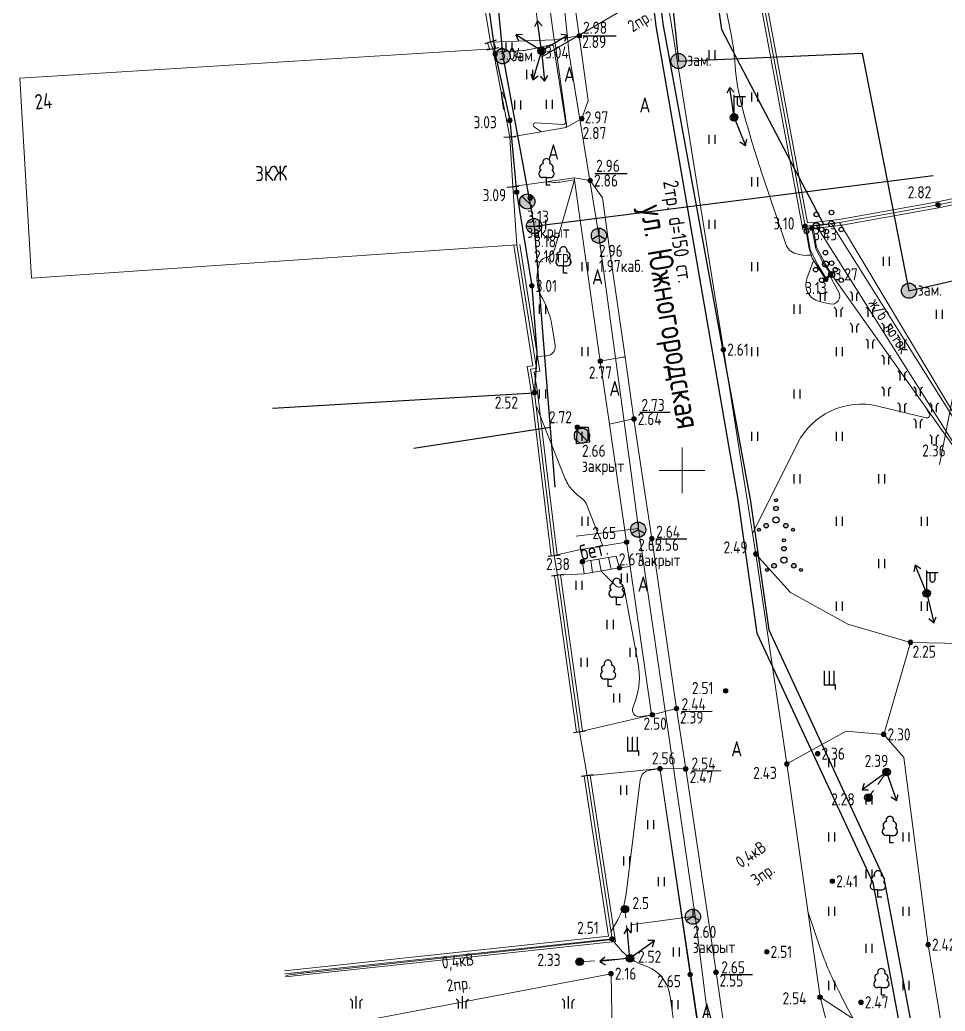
# Model space of a CAD drawing. Header units: metres. Extents: x 24337 to 25822, y 26642 to 34102.
# Drawn here: x 25606.3 to 25667.4, y 32964.3 to 33029.7 of the extents above; entities that cross this region are included whole.
import ezdxf

# ---------------------------------------------------------------- set-up
doc = ezdxf.new("R2010")
doc.units = ezdxf.units.M
for name, pattern in [('g5_01_5x1_5', [3, 1.5, -1.5]), ('g5_02x1', [3, 2, -1]), ('g5_366', [1.7, 0.2, -1.5])]:
    doc.linetypes.add(name, pattern=pattern)
for name, color, linetype in [('02_Сетка', 7, 'Continuous'), ('03_Здания и строения', 7, 'Continuous'), ('06_Инженерно-технические сооружения', 7, 'Continuous'), ('07_Объекты электропередачи', 7, 'Continuous'), ('10_Границы покрытий и угодий', 7, 'Continuous'), ('13_Растительность', 7, 'Continuous'), ('14_Ограждения', 7, 'Continuous'), ('17_Топонимика', 7, 'Continuous'), ('19_Горизонтали', 7, 'Continuous'), ('30_Канализация', 7, 'Continuous'), ('30_Ливневка', 7, 'Continuous'), ('31_Водопровод', 7, 'Continuous'), ('33_Газопровод', 7, 'Continuous'), ('35_Телефон', 7, 'Continuous'), ('37_Кабель низкого напряжения', 7, 'Continuous'), ('44_Крышки колодцев', 7, 'Continuous'), ('45_Номера колодцев', 7, 'Continuous'), ('61_Отметки высоты поверхности', 7, 'Continuous')]:
    doc.layers.add(name, color=color, linetype=linetype)
doc.styles.add('LIKE11', font='bm431.shx')
doc.styles.add('Line_GUGK', font='', dxfattribs={"height": 1})
doc.styles.get("Standard").update_dxf_attribs({"font": 'GOST_0.TTF', "height": 2})
doc.styles.get('Line_GUGK').set_extended_font_data('Bm431', italic=True)
doc.linetypes.add('g5_119_3', pattern='A,8,-2,[31,GUGK_2005.shx,S=0.2,R=0,X=0,Y=0],8,[31,GUGK_2005.shx,S=0.2,R=180.000005,X=0,Y=0],-2', length=20)
doc.linetypes.add('g5_121_g', pattern='A,8,-0.6,["Г",Line_GUGK,S=2,R=0,X=0,Y=-1],-2.3,24', length=34.9)
doc.linetypes.add('g5_121_kl', pattern='A,8,-0.6,["Кл",Line_GUGK,S=2,R=0,X=0,Y=-1],-4.4,24', length=37)
doc.linetypes.add('g5_122_k', pattern='A,2,-2,3,-0.6,["К",Line_GUGK,S=2,R=0,X=0,Y=-1],-3,3,-2,8,-2,8,-2,6', length=41.6)
doc.linetypes.add('g5_122_kn', pattern='A,2,-2,3,-0.6,["Кн",Line_GUGK,S=2,R=0,X=0,Y=-1],-5,3,-2,8,-2,8,-2,6', length=43.6)
doc.linetypes.add('g5_122_v', pattern='A,2,-2,3,-0.6,["В",Line_GUGK,S=2,R=0,X=0,Y=-1],-2.8,3,-2,8,-2,8,-2,6', length=41.4)
doc.linetypes.add('g5_133_t', pattern='A,4,[27,GUGK_2005.shx,S=0.8,R=0,X=0,Y=0],4,-2', length=10)
doc.linetypes.add('g5_472', pattern='A,0,-8,[25,GUGK_2005.shx,S=0.8,R=0,X=0,Y=-0.4],0', length=8)

# ---------------------------------------------------------------- blocks, each defined once
blk = doc.blocks.new('g5_401')
at = {"color": 0, "flags": 128}
for points in [[(-0.4, 0), (-0.4, 1.2)], [(0.4, 0), (0.4, 1.2)]]:
    blk.add_lwpolyline(points, dxfattribs=at)
blk = doc.blocks.new('g5_404')
at = {"color": 0, "lineweight": 30, "flags": 128}
blk.add_lwpolyline([(0, 0), (0, 1.6)], dxfattribs=at)
for points in [[(-0.5, 0), (-0.5, 0.8, 0.318313), (-0.8, 1.2, 0.61176)], [(0.5, 0), (0.5, 0.8, -0.318313), (0.8, 1.2, -0.61176)]]:
    blk.add_lwpolyline(points, format="xyb", dxfattribs=at)
blk = doc.blocks.new('g5_330')
at = {"linetype": 'ByBlock'}
blk.add_hatch(color=0, dxfattribs=at).paths.add_polyline_path([(-0.3, 0, 1), (0.3, 0, 1)])
at = {"color": 0, "linetype": 'ByBlock', "lineweight": -2}
blk.add_circle((0, 0), 0.3, dxfattribs=at)
at = {"color": 0, "linetype": 'ByBlock', "lineweight": 15, "flags": 12}
for tag, p in [('number', (-7.62, -0.8)), ('z', (0.5, -0.8))]:
    blk.add_attdef(tag, p, '', height=1.6, dxfattribs=at)
blk = doc.blocks.new('g5_388_1')
at = {"color": 0, "flags": 128}
blk.add_lwpolyline([(0, 0.99), (0.51, 0.99, 0.798042), (0.73, 1.95, 0.636328), (0.46, 2.81, 0.533064), (0, 3.5, 0.533064), (-0.46, 2.81, 0.636328), (-0.73, 1.95, 0.798042), (-0.51, 0.99)], format="xyb", dxfattribs=at)
for points in [[(0, 0.99), (-0.51, 0.99)], [(0.5, 0), (0, 0), (0, 0.99)]]:
    blk.add_lwpolyline(points, dxfattribs=at)
at = {"style": 'LIKE11', "flags": 8}
for tag, p in [('Описание', (-14.19, 0.84)), ('Метрические данные', (1.49, 0.46))]:
    blk.add_attdef(tag, p, '', height=2, dxfattribs=at)
blk = doc.blocks.new('g5_475_5')
at = {"color": 0, "flags": 128}
blk.add_lwpolyline([(0, -0.8), (0, 0.8)], dxfattribs=at)
blk = doc.blocks.new('g5_395_2')
h = blk.add_hatch(color=0)
h.paths.add_polyline_path([(-1.6, -0.75, 1), (-1, -0.75, 1)])
h.paths.add_polyline_path([(-2.05, -1.3, 1), (-2.45, -1.3, 1)])
h.paths.add_polyline_path([(1.6, -0.75, 1), (1, -0.75, 1)])
h.paths.add_polyline_path([(2.05, -1.3, 1), (2.45, -1.3, 1)])
h.paths.add_polyline_path([(0.3, 1.5, 1), (-0.3, 1.5, 1)])
h.paths.add_polyline_path([(0.2, 2.6, 1), (-0.2, 2.6, 1)])
at = {"color": 0}
for centre, radius in [((0, 2.6), 0.2), ((0, 1.5), 0.3), ((0, 0), 0.4), ((-2.25, -1.3), 0.2), ((-1.3, -0.75), 0.3), ((1.3, -0.75), 0.3), ((2.25, -1.3), 0.2)]:
    blk.add_circle(centre, radius, dxfattribs=at)
blk = doc.blocks.new('g5_367_1')
at = {"color": 0, "flags": 128}
for points in [[(0, 0.99), (-0.51, 0.99)], [(0, 0.99), (0.51, 0.99)], [(0, 0), (0, 0.99)], [(0.5, 0), (0, 0)]]:
    blk.add_lwpolyline(points, dxfattribs=at)
at = {"color": 0}
for centre, start, end in [((-0.39, 2.32), 97.9407, 227.8197), ((0, 3), 90, 202.242), ((0, 3), 337.758, 90), ((0.39, 2.32), 312.1804, 82.0594), ((-0.51, 1.49), 115.6346, 270), ((0.51, 1.49), 270, 64.3654)]:
    blk.add_arc(centre, 0.5, start, end, dxfattribs=at)
at = {"style": 'LIKE11', "flags": 8}
for tag, p in [('Описание', (-14.23, 1.01)), ('Метрические данные', (1.4, 0.6))]:
    blk.add_attdef(tag, p, '', height=2, dxfattribs=at)
blk = doc.blocks.new('g5_329_6')
at = {"color": 0, "linetype": 'ByBlock', "lineweight": 15}
blk.add_line((0, 0), (1, 0), dxfattribs=at)
blk = doc.blocks.new('g5_403')
at = {"color": 0, "lineweight": 30, "flags": 128}
for points in [[(-0.3, 0), (-0.3, 0.8, 0.318313), (-0.6, 1.2, 0.61176)], [(0.3, 0), (0.3, 0.8, -0.318313), (0.6, 1.2, -0.61176)]]:
    blk.add_lwpolyline(points, format="xyb", dxfattribs=at)
blk = doc.blocks.new('g5_394')
at = {"color": 0}
for centre, radius in [((0, 1.5), 0.3), ((0, 0), 0.4), ((-1.3, -0.75), 0.3), ((1.3, -0.75), 0.3)]:
    blk.add_circle(centre, radius, dxfattribs=at)
blk = doc.blocks.new('g5_115_1')
at = {"color": 0, "flags": 128}
for points in [[(0, 0), (4, 0)], [(3.29, -0.5), (4, 0), (3.29, 0.5)]]:
    blk.add_lwpolyline(points, dxfattribs=at)
blk = doc.blocks.new('g5_106_1a')
h = blk.add_hatch(color=255)
edge = h.paths.add_edge_path()
edge.add_arc((0, 0), 0.425, 0, 360)
at = {"color": 0}
blk.add_circle((0, 0), 0.5, dxfattribs=at)
at = {"style": 'LIKE11', "flags": 8}
for tag, p in [('Отметка', (1, 0)), ('Высота опоры', (-7.75, -2.8))]:
    blk.add_attdef(tag, p, '', height=1.6, dxfattribs=at)
blk = doc.blocks.new('g5_110_1c')
h = blk.add_hatch(color=255)
edge = h.paths.add_edge_path()
edge.add_arc((0, 0), 0.425, 0, 360)
edge = h.paths.add_edge_path(flags=16)
edge.add_arc((0, 0), 0.195, 0, 360)
h = blk.add_hatch(color=0)
edge = h.paths.add_edge_path()
edge.add_arc((0, 0), 0.12, 0, 360)
at = {"color": 0}
for p, q in [((0, 0.5), (0, 3)), ((0, 2.75), (1.5, 2.75))]:
    blk.add_line(p, q, dxfattribs=at)
at = {"color": 0, "flags": 128}
blk.add_lwpolyline([(0.4, 2.75), (0.4, 1.86, 1.040016), (1.1, 1.86), (1.1, 2.75)], format="xyb", dxfattribs=at)
at = {"color": 0}
for radius in [0.5, 0.12]:
    blk.add_circle((0, 0), radius, dxfattribs=at)
blk = doc.blocks.new('g5_117sv')
h = blk.add_hatch(color=255)
h.paths.add_polyline_path([(-0.08, 0.92, 0.390634), (-0.93, 0, 0.11106), (-0.84, -0.4), (-0.08, 0.04)])
h.paths.add_polyline_path([(0.07, 0.04), (0.84, -0.4, 0.11106), (0.92, 0, 0.390634), (0.07, 0.92)])
h.paths.add_polyline_path([(-0.76, -0.53, 0.524447), (0.76, -0.53), (0, -0.09)])
at = {"color": 0, "flags": 128}
for points in [[(0, 1), (0, 0)], [(0, 0), (-0.87, -0.5)], [(0.87, -0.5), (0, 0)]]:
    blk.add_lwpolyline(points, dxfattribs=at)
at = {"color": 0}
blk.add_circle((0, 0), 1, dxfattribs=at)
at = {"style": 'LIKE11', "flags": 8}
for tag, p in [('Номер', (0, 1.7)), ('Отметка кольца люка', (0, -2.8)), ('Отметка земли (возле него)', (0, -4.8)), ('Верх прокладки', (0, -6.8)), ('Низ прокладки', (0, -8.8))]:
    blk.add_attdef(tag, p, '', height=1.6, dxfattribs=at)
blk = doc.blocks.new('g5_117v')
h = blk.add_hatch(color=255)
h.paths.add_polyline_path([(-0.92, 0.07), (0.92, 0.07, 0.921954)])
h.paths.add_polyline_path([(0.92, -0.07), (-0.92, -0.07, 0.921954)])
at = {"color": 0}
blk.add_line((-1, 0), (1, 0), dxfattribs=at)
blk.add_circle((0, 0), 1, dxfattribs=at)
at = {"style": 'LIKE11', "flags": 8}
blk.add_attdef('Номер', (0, 1.7), '', height=1.6, dxfattribs=at)
at = {"layer": '45_Номера колодцев', "style": 'LIKE11', "flags": 8}
for tag, p in [('Отметка кольца люка', (0, -2.8)), ('Отметка земли (возле него)', (0, -4.8)), ('Верх прокладки', (0, -6.8)), ('Низ прокладки', (0, -8.8))]:
    blk.add_attdef(tag, p, '', height=1.6, dxfattribs=at)
blk = doc.blocks.new('g5_117')
h = blk.add_hatch(color=255)
h.paths.add_polyline_path([(-0.6, 0.7), (0.7, -0.6, 0.177899), (0.93, 0, 0.639215)])
h.paths.add_polyline_path([(-0.7, 0.6, 0.177899), (-0.93, 0, 0.639215), (0.6, -0.7)])
at = {"color": 0, "flags": 128}
blk.add_lwpolyline([(0.71, -0.71), (-0.71, 0.71)], dxfattribs=at)
at = {"color": 0}
blk.add_circle((0, 0), 1, dxfattribs=at)
at = {"style": 'LIKE11', "flags": 8}
for tag, p, height in [('Номер', (0, 1.7), 1.6), ('Текст', (1.78, -0.8), 2), ('Отметка кольца люка', (0, -2.8), 1.6), ('Отметка земли (возле него)', (0, -4.8), 1.6), ('Верх прокладки', (0, -6.8), 1.6), ('Низ прокладки', (0, -8.8), 1.6)]:
    blk.add_attdef(tag, p, '', height=height, dxfattribs=at)
blk = doc.blocks.new('g5_118')
h = blk.add_hatch(color=255)
edge = h.paths.add_edge_path()
edge.add_arc((0, 0), 0.925, 0, 360)
at = {"color": 0}
blk.add_circle((0, 0), 1, dxfattribs=at)
at = {"style": 'LIKE11', "flags": 8}
for tag, p, height in [('Номер', (0, 1.7), 1.6), ('Текст', (1.17, -0.66), 2), ('Отметка кольца люка', (0, -2.8), 1.6), ('Отметка земли (возле него)', (0, -4.8), 1.6), ('Верх прокладки', (0, -6.8), 1.6), ('Низ прокладки', (0, -8.8), 1.6)]:
    blk.add_attdef(tag, p, '', height=height, dxfattribs=at)
blk = doc.blocks.new('g5_012')
at = {"color": 92, "linetype": 'ByBlock', "lineweight": -2}
for p, q in [((0, -3), (0, 3)), ((-3, 0), (3, 0))]:
    blk.add_line(p, q, dxfattribs=at)

msp = doc.modelspace()

# ---------------------------------------------------------------- linework, layer by layer
at = {"layer": '03_Здания и строения', "color": 7, "linetype": 'Continuous', "lineweight": 20, "ltscale": 0.5, "flags": 128}
for points in [[(25638.829, 33018.724), (25639.095, 33014.878), (25607.05, 33012.674), (25606.286, 33025.875), (25637.51, 33027.81), (25638.631, 33021.984), (25638.829, 33018.724)], [(25637.51, 33027.81), (25638.631, 33021.984)], [(25638.631, 33021.984), (25638.829, 33018.724)]]:
    msp.add_lwpolyline(points, dxfattribs=at)
at = {"layer": '06_Инженерно-технические сооружения', "color": 7, "linetype": 'Continuous', "lineweight": 20, "ltscale": 500, "flags": 128}
for points in [[(25659.489, 33012.603), (25659.872, 33012.924), (25659.473, 33013.617), (25658.882, 33014.726), (25658.646, 33016.161), (25658.129, 33016.115), (25658.385, 33014.636), (25658.599, 33013.997), (25659.489, 33012.603)], [(25658.573, 33016), (25658.646, 33016.161)], [(25658.873, 33016.141), (25658.646, 33016.161)], [(25670.22, 33000), (25669.04, 33001.906), (25660.402, 33016.365), (25659.868, 33016.27)], [(25658.225, 33015.978), (25658.129, 33016.115)], [(25658.225, 33015.978), (25658.573, 33016), (25658.835, 33014.61), (25659.325, 33013.702), (25659.821, 33012.941), (25659.494, 33012.696), (25658.968, 33013.567), (25658.467, 33014.553), (25658.225, 33015.978)], [(25659.821, 33012.941), (25659.872, 33012.924)], [(25668.916, 33000), (25668.144, 33001.258), (25659.872, 33012.924)], [(25659.494, 33012.696), (25659.489, 33012.603)], [(25643.421, 32993.972), (25643.552, 32993.182), (25643.421, 32993.972), (25645.664, 32994.342), (25645.87, 32993.568), (25645.664, 32994.342), (25643.421, 32993.972), (25643.552, 32993.182), (25645.87, 32993.568)], [(25643.981, 32994.064), (25644.101, 32993.273)], [(25644.5, 32994.15), (25644.671, 32993.368)], [(25645.146, 32994.257), (25645.314, 32993.475)]]:
    msp.add_lwpolyline(points, dxfattribs=at)
at = {"layer": '06_Инженерно-технические сооружения', "color": 92, "linetype": 'g5_02x1', "lineweight": 20, "ltscale": 500, "flags": 128}
msp.add_lwpolyline([(25668.198, 33001.353), (25658.873, 33016.141), (25659.868, 33016.27), (25668.946, 33001.796)], dxfattribs=at)
at = {"layer": '06_Инженерно-технические сооружения', "ltscale": 500, "elevation": 2.725, "flags": 128}
msp.add_lwpolyline([(25643.091, 33002.849), (25643.798, 33002.845), (25643.897, 33001.857), (25643.027, 33001.75)], close=True, dxfattribs=at)
at = {"layer": '07_Объекты электропередачи', "color": 7, "linetype": 'g5_02x1', "lineweight": 20, "ltscale": 0.5, "flags": 128}
for points in [[(25663.505, 32980.096), (25662.307, 32978.407)], [(25643.241, 32967.572), (25646.567, 32967.805), (25646.227, 32971.047)]]:
    msp.add_lwpolyline(points, dxfattribs=at)
at = {"layer": '10_Границы покрытий и угодий', "color": 7, "linetype": 'g5_01_5x1_5', "lineweight": 20, "ltscale": 500, "flags": 128}
for points in [[(25641.017, 33090.937), (25643.28, 33072.413), (25643.649, 33070.153), (25646.233, 33051.639), (25647.936, 33038.022), (25648.483, 33034.597), (25652.732, 33007.97), (25653.996, 33000)], [(25643.217, 33028.678), (25642.654, 33032.681)], [(25641.024, 33032.446), (25636.881, 33031.152), (25637.36, 33028.267), (25641.571, 33028.413)], [(25641.024, 33032.446), (25641.571, 33028.413)], [(25641.571, 33028.413), (25641.617, 33028.19), (25642.366, 33022.816), (25642.358, 33022.629)], [(25642.358, 33022.629), (25638.631, 33021.984)], [(25642.886, 33019.309), (25638.829, 33018.724)], [(25642.886, 33019.309), (25642.893, 33019.161), (25644.605, 33007.206), (25646.081, 33007.464), (25646.243, 33007.463)], [(25644.605, 33007.206), (25645.212, 33003.055)], [(25646.827, 33003.39), (25646.243, 33007.463)], [(25645.212, 33003.055), (25646.683, 33003.375), (25646.827, 33003.39)], [(25645.655, 33000), (25645.212, 33003.055), (25645.655, 33000)], [(25646.342, 32995.268), (25646.577, 32993.648), (25647.971, 32984.046), (25646.577, 32993.648), (25646.342, 32995.268), (25645.655, 33000)], [(25645.655, 33000), (25646.342, 32995.268)], [(25653.996, 33000), (25654.872, 32994.481)], [(25646.581, 32993.649), (25646.577, 32993.648), (25645.87, 32993.568), (25645.664, 32994.342), (25643.421, 32993.972), (25643.552, 32993.182), (25641.787, 32993.085), (25641.555, 32994.383), (25643.3, 32994.784), (25646.342, 32995.268)], [(25654.872, 32994.481), (25657.165, 32991.934), (25660.944, 32989.852), (25665.083, 32988.651), (25668.462, 32988.573), (25674.73, 32989.23), (25675.594, 32983.389), (25676.912, 32975.106)], [(25654.872, 32994.481), (25656.918, 32980.631)], [(25663.313, 32982.58), (25665.083, 32988.651)], [(25649.633, 32984.284), (25648.041, 32983.87), (25643.234, 32982.754), (25643.735, 32979.855), (25648.546, 32980.319), (25650.247, 32980.3)], [(25650.247, 32980.3), (25649.633, 32984.284)], [(25647.971, 32984.046), (25648.041, 32983.87)], [(25656.918, 32980.631), (25660.846, 32982.787), (25663.313, 32982.58), (25664.649, 32981.047), (25666.249, 32968.698), (25667.189, 32962.964), (25662.814, 32962.832), (25659.115, 32965.241)], [(25648.546, 32980.319), (25648.552, 32980.249)], [(25652.933, 32950.944), (25650.535, 32966.735), (25648.552, 32980.249), (25652.933, 32950.944)], [(25656.918, 32980.631), (25659.115, 32965.241)], [(25659.115, 32965.241), (25662.785, 32951.152)]]:
    msp.add_lwpolyline(points, dxfattribs=at)
at = {"layer": '10_Границы покрытий и угодий', "color": 7, "linetype": 'Continuous', "lineweight": 20, "ltscale": 500, "flags": 128}
for points in [[(25643.217, 33028.678), (25641.571, 33028.413)], [(25643.811, 33024.401), (25643.217, 33028.678)], [(25643.811, 33024.401), (25643.392, 33023.21), (25642.358, 33022.629)], [(25644.748, 33017.979), (25643.942, 33019.125), (25642.886, 33019.309)], [(25646.243, 33007.463), (25645.242, 33014.441), (25644.748, 33017.979)], [(25647.333, 33000), (25646.827, 33003.39)], [(25649.633, 32984.284), (25648.005, 32995.499), (25647.333, 33000)], [(25654.382, 32952.117), (25652.249, 32966.879), (25650.247, 32980.3)]]:
    msp.add_lwpolyline(points, dxfattribs=at)
at = {"layer": '10_Границы покрытий и угодий', "color": 7, "linetype": 'g5_366', "lineweight": 20, "ltscale": 500, "flags": 128}
msp.add_lwpolyline([(25635.704, 32954.663), (25639.955, 32956.349), (25645.533, 32955.47), (25645.316, 32966.79), (25626.073, 32963.127), (25635.704, 32954.663)], dxfattribs=at)
at = {"layer": '14_Ограждения', "color": 7, "linetype": 'Continuous', "lineweight": 20, "ltscale": 0.5, "flags": 128}
for points in [[(25653.903, 33040.795), (25654.256, 33035.813), (25657.966, 33015.9), (25658.666, 33015.962), (25660.431, 33016.167), (25666.938, 33017.327), (25673.381, 33018.677), (25688.486, 33021.311)], [(25654.303, 33040.823), (25654.654, 33035.863), (25658.292, 33016.33), (25658.626, 33016.36), (25660.373, 33016.563), (25666.862, 33017.719), (25673.305, 33019.069), (25688.418, 33021.705)], [(25637.17, 33028.205), (25637.32, 33027.748)], [(25637.55, 33028.329), (25637.7, 33027.872)], [(25640.678, 33000), (25640.065, 33005.099), (25639.777, 33006.846), (25640.162, 33006.892), (25638.898, 33014.847)], [(25641.081, 33000), (25640.461, 33005.155), (25640.24, 33006.499), (25640.622, 33006.544), (25639.293, 33014.91)], [(25641.356, 32994.359), (25640.678, 33000)], [(25641.754, 32994.407), (25641.081, 33000)], [(25641.589, 32993.057), (25643.036, 32982.726)], [(25641.985, 32993.113), (25643.432, 32982.782)], [(25643.537, 32979.825), (25645.15, 32969.268), (25623.757, 32966.973)], [(25643.933, 32979.885), (25645.608, 32968.914), (25623.8, 32966.575)]]:
    msp.add_lwpolyline(points, dxfattribs=at)
at = {"layer": '14_Ограждения', "color": 7, "linetype": 'g5_472', "lineweight": 20, "ltscale": 0.5, "flags": 128}
for points in [[(25654.103, 33040.809), (25654.455, 33035.838), (25658.129, 33016.115), (25658.646, 33016.161), (25660.402, 33016.365), (25666.9, 33017.523), (25673.343, 33018.873), (25688.452, 33021.508)], [(25637.36, 33028.267), (25637.51, 33027.81)], [(25640.88, 33000), (25640.263, 33005.127), (25640.008, 33006.672), (25640.392, 33006.718), (25639.095, 33014.878)], [(25641.555, 32994.383), (25640.88, 33000)], [(25641.787, 32993.085), (25643.234, 32982.754)], [(25643.735, 32979.855), (25645.379, 32969.091), (25623.778, 32966.774)]]:
    msp.add_lwpolyline(points, dxfattribs=at)
at = {"layer": '19_Горизонтали', "color": 32, "linetype": 'Continuous', "lineweight": 20, "ltscale": 0.5, "flags": 128}
for points, elevation in [([(25658.529, 33014.205), (25658.263, 33014.191, -0.077429), (25657.739, 33014.246), (25657.507, 33014.307, -0.251937), (25656.855, 33014.917), (25655.313, 33019.488, -0.015757), (25654.133, 33023.385), (25653.951, 33024.063, -0.047778), (25653.51, 33026.683), (25653.51, 33026.683, 0.034042), (25653.14, 33029.32), (25651.893, 33035.24)], 3), ([(25640.733, 33022.348), (25640.253, 33022.653, -0.771641), (25640.341, 33022.928), (25642.187, 33022.828, 0.291585), (25642.289, 33022.886), (25642.289, 33022.886, 0.162754), (25642.311, 33023.016), (25641.539, 33027.937, 0.443012), (25641.322, 33028.079), (25641.322, 33028.079, -0.010191), (25640.946, 33027.99), (25640.231, 33027.836, -0.00124), (25639.869, 33027.759), (25639.869, 33027.759, -0.036021), (25639.502, 33027.709), (25637.615, 33027.59)], 3), ([(25638.223, 33023.817), (25638.059, 33024.882, -0.891234), (25638.145, 33024.905), (25638.292, 33024.541)], 3), ([(25640.415, 33007.523), (25641.067, 33007.555, 0.444152), (25641.622, 33008.231), (25641.456, 33009.333, 0.083982), (25640.802, 33011.324), (25640.708, 33011.504, -0.168295), (25640.463, 33013.109), (25640.54, 33013.528, -0.297267), (25641.04, 33014.053), (25641.04, 33014.053, 0.270753), (25641.581, 33014.569), (25642.884, 33019.093, -0.209151), (25642.893, 33019.105), (25642.901, 33019.109)], 3), ([(25642.893, 33019.163), (25641.939, 33019.024, -0.066311), (25641.38, 33019.018), (25641.1, 33019.051)], 3), ([(25658.686, 33013.861), (25658.247, 33012.656, 0.447573), (25659.056, 33011.151), (25659.757, 33010.983, 0.652848), (25660.351, 33011.764), (25659.76, 33012.83)], 3), ([(25666.125, 33004.105), (25666.329, 33003.737, -0.652848), (25666.124, 33003.467), (25662.918, 33004.239, 0.348745), (25657.635, 33001.784), (25656.741, 33000)], 2.5), ([(25644.781, 32995.019), (25643.666, 32997.815, 0.157927), (25643.369, 32998.172, -0.054177), (25642.989, 32998.475), (25642.818, 32998.644, -0.103576), (25642.296, 32999.435), (25642.073, 33000)], 2.5), ([(25644.632, 32993.362), (25645.621, 32992.38, 0.313446), (25645.95, 32992.322), (25645.95, 32992.322, -0.48878), (25646.172, 32992.208), (25647.107, 32987.232, -0.131833), (25646.922, 32984.825), (25646.752, 32984.341, 0.562489), (25647.236, 32983.749), (25647.964, 32983.852)], 2.5), ([(25648.441, 32980.309), (25647.88, 32980.228, 0.338348), (25647.248, 32979.585), (25646.312, 32972.05, -0.096735), (25645.754, 32970.346), (25645.309, 32969.549)], 2.5), ([(25661.294, 32963.822), (25660.969, 32964.435, -0.006466), (25660.334, 32965.67), (25660.172, 32965.996, -0.014522), (25659.633, 32967.161), (25659.633, 32967.161, -0.018723), (25659.173, 32968.36), (25658.308, 32970.897)], 2.5), ([(25623.839, 32966.677), (25624.363, 32966.748, -0.006834), (25625.413, 32966.876), (25645.231, 32969.016, 0.01827), (25645.329, 32969.03), (25645.329, 32969.03, -0.266235), (25645.41, 32969.001), (25645.935, 32968.391, 0.119448), (25647.283, 32967.424), (25647.739, 32967.239, -0.257013), (25649.175, 32965.474), (25649.175, 32965.474, -0.026095), (25649.506, 32962.901)], 2.5)]:
    msp.add_lwpolyline(points, format="xyb", dxfattribs=dict(at, elevation=elevation))
at = {"layer": '19_Горизонтали', "color": 32, "linetype": 'Continuous', "lineweight": 20, "ltscale": 0.5, "elevation": 2.5, "flags": 128}
for points in [[(25642.073, 33000), (25640.359, 33004.333)], [(25656.741, 33000), (25654.656, 32995.841)]]:
    msp.add_lwpolyline(points, dxfattribs=at)
at = {"layer": '30_Канализация', "color": 22, "linetype": 'g5_122_kn', "lineweight": 30, "ltscale": 500, "flags": 128}
for points in [[(25618.479, 33250), (25619.275, 33243.832), (25625.923, 33198.621), (25638.286, 33118.836), (25640.428, 33094.629), (25648.28, 33029.318), (25653.356, 33000), (25653.685, 32998.097), (25654.95, 32989.254), (25662.589, 32972.81), (25670.006, 32933.033), (25672.687, 32915.129)], [(25619.436, 33250), (25623.645, 33219.456), (25625.761, 33204.433), (25638.675, 33119.656), (25640.936, 33095.043), (25648.725, 33029.478), (25654.14, 33000), (25654.49, 32998.097), (25655.743, 32989.471), (25663.334, 32973.095), (25666.713, 32955.008), (25668.957, 32942.994), (25669.329, 32941.006), (25670.066, 32937.059), (25670.639, 32933.99), (25671.261, 32930.045), (25671.906, 32925.743), (25672.649, 32920.784), (25673.26, 32916.703), (25673.48, 32915.238)]]:
    msp.add_lwpolyline(points, dxfattribs=at)
at = {"layer": '30_Канализация', "color": 12, "linetype": 'g5_122_k', "lineweight": 30, "ltscale": 500, "flags": 128}
for points in [[(25621.695, 33234.582), (25627.04, 33200.571), (25629.546, 33183.742), (25632.475, 33164.532), (25634.358, 33152.184), (25635.755, 33143.736), (25639.475, 33118.633), (25641.604, 33095.362), (25643.358, 33080.727), (25646.036, 33058.388), (25649.451, 33029.896), (25649.768, 33027.012)], [(25649.768, 33027.012), (25661.903, 33027.533), (25664.985, 33011.854), (25684.324, 33016.292), (25695.103, 33018.829)]]:
    msp.add_lwpolyline(points, dxfattribs=at)
at = {"layer": '30_Ливневка', "color": 42, "linetype": 'g5_121_kl', "lineweight": 30, "ltscale": 500, "flags": 128}
msp.add_lwpolyline([(25643.326, 33093.851), (25644.775, 33083.754), (25652.602, 33029.094), (25659.371, 33016.206)], dxfattribs=at)
at = {"layer": '31_Водопровод', "color": 94, "linetype": 'g5_122_v', "lineweight": 30, "ltscale": 500, "flags": 128}
for points in [[(25625.923, 33127.887), (25630.453, 33089.673), (25634.662, 33062.828), (25636.152, 33048.151), (25638.162, 33027.327), (25640.232, 33016.125), (25666.577, 33019.457)], [(25640.232, 33016.125), (25641.528, 33000)], [(25632.3, 33001.47), (25641.298, 33002.856)], [(25641.528, 33000), (25641.616, 32998.902)]]:
    msp.add_lwpolyline(points, dxfattribs=at)
at = {"layer": '33_Газопровод', "color": 132, "linetype": 'g5_121_g', "lineweight": 30, "ltscale": 500, "flags": 128}
for points in [[(25620.326, 33121.652), (25624.221, 33122.144), (25624.622, 33122.417), (25624.844, 33121.785), (25625.746, 33115.527), (25626.351, 33111.101), (25627.03, 33105.673), (25627.858, 33099.669), (25628.499, 33094.696), (25628.952, 33091.563), (25630.211, 33085.665), (25630.879, 33079.781), (25631.001, 33076.835), (25629.986, 33076.616), (25632.264, 33067.705), (25632.848, 33061.922), (25633.79, 33055.355), (25634.536, 33049.069), (25635.325, 33043.452), (25636.219, 33037.172), (25636.703, 33032.246), (25637.079, 33031.727), (25637.667, 33027.481), (25638.636, 33023.103), (25639.081, 33018.363), (25640.088, 33012.176), (25640.422, 33007.757), (25640.263, 33005.127)], [(25622.968, 33004.109), (25640.263, 33005.127)]]:
    msp.add_lwpolyline(points, dxfattribs=at)
at = {"layer": '35_Телефон', "color": 6, "linetype": 'g5_133_t', "lineweight": 20, "ltscale": 500, "flags": 128}
for points in [[(25613.553, 33206.134), (25618.038, 33193.192), (25624.18, 33151.179), (25625.226, 33144.28), (25627.81, 33127.044), (25631.197, 33100.705), (25634.84, 33072.255), (25637.441, 33053.992), (25640.223, 33031.545), (25640.757, 33027.285), (25654.173, 33035.09), (25655.111, 33038.119)], [(25646.616, 33000), (25644.515, 33015.489), (25642.559, 33027.465), (25641.84, 33034.361), (25639.651, 33050.127), (25637.853, 33064.886), (25637.1, 33072.581), (25631.371, 33077.905)], [(25647.137, 32996.164), (25646.616, 33000)], [(25643.007, 32995.665), (25647.137, 32996.164), (25650.863, 32970.574), (25646.602, 32970.014)], [(25650.863, 32970.574), (25655.868, 32930.949)]]:
    msp.add_lwpolyline(points, dxfattribs=at)
at = {"layer": '37_Кабель низкого напряжения', "color": 1, "linetype": 'g5_119_3', "lineweight": 20, "ltscale": 500, "flags": 128}
msp.add_lwpolyline([(25672.223, 33026.871), (25666.996, 33000.397)], dxfattribs=at)
at = {"layer": '61_Отметки высоты поверхности', "flags": 128}
for points in [[(25643.446, 33028.679), (25645.654, 33028.684)], [(25646.374, 33019.574), (25644.254, 33019.574)], [(25649.211, 33003.819), (25647.216, 33003.819)], [(25648.321, 32995.491), (25650.31, 32995.486)], [(25649.957, 32984.096), (25651.995, 32984.103)], [(25650.656, 32980.178), (25652.567, 32980.189)], [(25652.586, 32966.737), (25654.647, 32966.737)]]:
    msp.add_lwpolyline(points, dxfattribs=at)

# ---------------------------------------------------------------- block references
at = {"layer": '02_Сетка', "color": 92, "linetype": 'Continuous', "lineweight": 15, "ltscale": 0.5, "xscale": 0.5, "yscale": 0.5}
msp.add_blockref('g5_012', (25650, 33000), dxfattribs=at)
at = {"layer": '07_Объекты электропередачи', "color": 7, "linetype": 'Continuous', "lineweight": 20}
for p, xscale, yscale, zscale, rotation in [((25640.732, 33027.678, 3.036), 0.5, 0.5, 0.5, 97.50406496819353), ((25640.732, 33027.678, 3.036), 0.4999999999999999, 0.4999999999999999, 0.4999999999999999, 147.7360901624054), ((25640.732, 33027.678, 3.036), 0.5, 0.5, 0.5, 31.72515293991495), ((25640.732, 33027.678, 3.036), 0.5, 0.5, 0.5, 253.2037732122403), ((25640.732, 33027.678, 3.036), 0.5, 0.5, 0.5, 275.5662496869689), ((25653.438, 33023.289, 2.964), 0.5, 0.5, 0.5, 98.19794388597512), ((25653.438, 33023.289, 2.964), 0.5, 0.5, 0.5, 292.0416495122801), ((25666.153, 32991.884, 2.377), 0.5, 0.5, 0.5, 112.0416376731346), ((25666.153, 32991.884, 2.377), 0.4999999999999999, 0.4999999999999999, 0.4999999999999999, 283.4485338759737), ((25663.505, 32980.096, 2.394), 0.4999999999999999, 0.4999999999999999, 0.4999999999999999, 215.9663878196528), ((25663.505, 32980.096, 2.394), 0.5, 0.5, 0.5, 289.0964992629273), ((25646.567, 32967.805, 2.522), 0.5, 0.5, 0.5, 95.5662583383909), ((25646.567, 32967.805, 2.522), 0.5, 0.5, 0.5, 35.96638281069647), ((25646.567, 32967.805, 2.522), 0.5, 0.5, 0.5, 186.140153827501)]:
    msp.add_blockref('g5_115_1', p, dxfattribs=dict(at, xscale=xscale, yscale=yscale, zscale=zscale, rotation=rotation))
at = {"layer": '07_Объекты электропередачи', "color": 7, "linetype": 'Continuous', "lineweight": 20, "xscale": 0.5, "yscale": 0.5, "zscale": 0.5}
for name, p in [('g5_106_1a', (25640.732, 33027.678, 3.036)), ('g5_110_1c', (25653.438, 33023.289, 2.964)), ('g5_110_1c', (25666.153, 32991.884, 2.377)), ('g5_106_1a', (25663.505, 32980.096, 2.394)), ('g5_106_1a', (25662.307, 32978.407, 2.275)), ('g5_106_1a', (25646.227, 32971.047, 2.502)), ('g5_106_1a', (25643.241, 32967.572, 2.335)), ('g5_106_1a', (25646.567, 32967.805, 2.522))]:
    msp.add_blockref(name, p, dxfattribs=at)
at = {"layer": '13_Растительность', "color": 92, "linetype": 'Continuous', "lineweight": 20, "xscale": 0.5, "yscale": 0.5, "zscale": 0.5}
for name, p in [('g5_401', (25638.587, 33027.641)), ('g5_401', (25639.948, 33025.826)), ('g5_401', (25639.17, 33023.818)), ('g5_401', (25641.244, 33023.85)), ('g5_388_1', (25641.054, 33018.823, 3.04)), ('g5_394', (25658.873, 33016.141, 2.164)), ('g5_394', (25659.868, 33016.27, 2.164)), ('g5_388_1', (25642.173, 33013.01, 2.898)), ('g5_394', (25659.473, 33013.617, 2.974)), ('g5_394', (25659.872, 33012.924, 2.946)), ('g5_395_2', (25656.206, 32996.731)), ('g5_395_2', (25656.729, 32994.084)), ('g5_401', (25643.205, 32992.119)), ('g5_388_1', (25645.679, 32991.129, 2.356)), ('g5_401', (25646.2, 32992.599)), ('g5_401', (25645.269, 32989.531)), ('g5_401', (25646.777, 32987.697)), ('g5_401', (25643.551, 32987.031)), ('g5_367_1', (25645.12, 32985.735)), ('g5_401', (25645.702, 32984.676)), ('g5_401', (25646.158, 32978.599)), ('g5_401', (25647.937, 32976.324)), ('g5_388_1', (25663.722, 32975.421, 2.464)), ('g5_401', (25646.365, 32973.925)), ('g5_401', (25648.64, 32972.56)), ('g5_388_1', (25662.932, 32971.828, 2.33)), ('g5_401', (25646.872, 32969.561)), ('g5_401', (25649.633, 32967.917)), ('g5_388_1', (25663.164, 32965.373, 2.408)), ('g5_401', (25649.55, 32964.447))]:
    msp.add_blockref(name, p, dxfattribs=at)
at = {"layer": '13_Растительность', "color": 92, "linetype": 'Continuous', "lineweight": 20, "ltscale": 0.5, "xscale": 0.5, "yscale": 0.5}
for name, p in [('g5_401', (25652, 33027.14)), ('g5_401', (25654.8, 33024.34)), ('g5_401', (25652, 33021.54)), ('g5_401', (25654.8, 33018.74)), ('g5_401', (25640.8, 33015.94)), ('g5_401', (25652, 33015.94)), ('g5_401', (25643.6, 33013.14)), ('g5_401', (25654.8, 33013.14)), ('g5_401', (25663.5, 33013.5)), ('g5_403', (25659.3, 33011.19)), ('g5_403', (25661.4, 33011.19)), ('g5_401', (25640.8, 33010.34)), ('g5_401', (25657.6, 33010.34)), ('g5_403', (25660.35, 33010.14)), ('g5_403', (25662.45, 33010.14)), ('g5_401', (25667, 33010)), ('g5_403', (25661.4, 33009.09)), ('g5_403', (25663.5, 33009.09)), ('g5_403', (25662.45, 33008.04)), ('g5_403', (25664.55, 33008.04)), ('g5_401', (25643.6, 33007.54)), ('g5_401', (25654.8, 33007.54)), ('g5_401', (25660.4, 33007.54)), ('g5_403', (25663.5, 33006.99)), ('g5_403', (25664.55, 33005.94)), ('g5_401', (25640.8, 33004.74)), ('g5_401', (25657.6, 33004.74)), ('g5_403', (25663.5, 33004.89)), ('g5_403', (25665.6, 33004.89)), ('g5_403', (25664.55, 33003.84)), ('g5_403', (25666.65, 33003.84)), ('g5_403', (25665.6, 33002.79)), ('g5_401', (25643.6, 33001.94)), ('g5_401', (25654.8, 33001.94)), ('g5_401', (25660.4, 33001.94)), ('g5_403', (25666.65, 33001.74)), ('g5_401', (25657.6, 32999.14)), ('g5_401', (25663.2, 32999.14)), ('g5_401', (25643.6, 32996.34)), ('g5_401', (25660.4, 32996.34)), ('g5_401', (25666, 32996.34)), ('g5_401', (25663.2, 32993.54)), ('g5_401', (25660.4, 32990.74)), ('g5_401', (25666, 32990.74)), ('g5_401', (25659.9, 32980.41)), ('g5_401', (25662.35, 32977.96)), ('g5_401', (25659.9, 32975.51)), ('g5_401', (25664.8, 32975.51)), ('g5_401', (25662.35, 32973.06)), ('g5_401', (25659.9, 32970.61)), ('g5_401', (25664.8, 32970.61)), ('g5_401', (25662.35, 32968.16)), ('g5_401', (25659.9, 32965.71)), ('g5_401', (25664.8, 32965.71)), ('g5_404', (25628.5, 32964.5)), ('g5_404', (25635.5, 32964.5)), ('g5_404', (25642.5, 32964.5))]:
    msp.add_blockref(name, p, dxfattribs=at)
at = {"layer": '14_Ограждения', "color": 7, "linetype": 'Continuous', "lineweight": 20}
for p, xscale, yscale, zscale, rotation in [((25637.36, 33028.267, 2.858), 0.5, 0.5, 0.5, 108.1712631686227), ((25637.51, 33027.81, 2.925), 0.5, 0.5, 0.5, 100.891360683278), ((25638.631, 33021.984, 3.097), 0.5, 0.5, 0.5, 93.47566037685503), ((25638.829, 33018.724, 3.103), 0.5, 0.5, 0.5, 273.4756553678987), ((25641.555, 32994.383, 2.262), 0.4999999999999999, 0.4999999999999999, 0.4999999999999999, 276.8570702901077), ((25641.787, 32993.085, 2.3), 0.5, 0.5, 0.5, 97.97320334152502), ((25643.234, 32982.754, 2.377), 0.4999999999999999, 0.4999999999999999, 0.4999999999999999, 277.9731983325687), ((25643.735, 32979.855, 2.32), 0.5, 0.5, 0.5, 98.68375475107062)]:
    msp.add_blockref('g5_475_5', p, dxfattribs=dict(at, xscale=xscale, yscale=yscale, zscale=zscale, rotation=rotation))
at = {"layer": '19_Горизонтали', "color": 32, "linetype": 'Continuous', "lineweight": 20, "xscale": 0.4999999999999999, "yscale": 0.4999999999999999, "zscale": 0.4999999999999999, "rotation": 292.4227194264535}
msp.add_blockref('g5_329_6', (25641.13, 33014.081, 3), dxfattribs=at)
at = {"layer": '44_Крышки колодцев', "color": 7, "linetype": 'Continuous', "lineweight": 20, "xscale": 0.5, "yscale": 0.5, "zscale": 0.5}
for name, p in [('g5_118', (25638.162, 33027.327)), ('g5_118', (25649.768, 33027.012)), ('g5_117', (25639.788, 33017.741, 3.129)), ('g5_117v', (25640.232, 33016.125, 3.176)), ('g5_117sv', (25644.515, 33015.489, 2.958)), ('g5_118', (25664.985, 33011.854)), ('g5_117', (25643.396, 33002.293, 2.663)), ('g5_117sv', (25647.107, 32996.087, 2.646)), ('g5_117sv', (25650.722, 32970.549, 2.603))]:
    msp.add_blockref(name, p, dxfattribs=at)
at = {"layer": '61_Отметки высоты поверхности', "color": 7, "linetype": 'Continuous', "lineweight": 20, "xscale": 0.5, "yscale": 0.5, "zscale": 0.5}
for p in [(25643.217, 33028.678, 2.889), (25637.667, 33027.481, 3.037), (25643.392, 33023.21, 2.869), (25638.636, 33023.103, 3.033), (25643.942, 33019.125, 2.859), (25639.081, 33018.363, 3.093), (25639.974, 33017.971, 3.201), (25666.9, 33017.523, 2.825), (25658.129, 33016.115, 3.102), (25658.573, 33016, 3.43), (25659.821, 33012.941, 3.266), (25640.088, 33012.176, 3.012), (25659.489, 33012.603, 3.13), (25652.732, 33007.97, 2.607), (25644.605, 33007.206, 2.773), (25640.263, 33005.127, 2.519), (25646.827, 33003.39, 2.639), (25643.091, 33002.849, 2.725), (25646.342, 32995.268, 2.654), (25648.005, 32995.499, 2.555), (25654.872, 32994.481, 2.488), (25643.421, 32993.972, 2.385), (25645.87, 32993.568, 2.673), (25665.083, 32988.651, 2.248), (25652.885, 32985.453, 2.514), (25649.633, 32984.284, 2.394), (25648.041, 32983.87, 2.502), (25663.313, 32982.58, 2.301), (25658.954, 32981.308, 2.359), (25648.546, 32980.319, 2.504), (25650.247, 32980.3, 2.467), (25656.918, 32980.631, 2.426), (25659.925, 32972.891, 2.412), (25645.379, 32969.091, 2.508), (25666.249, 32968.698, 2.416), (25655.597, 32968.227, 2.513), (25645.316, 32966.79, 2.156), (25650.535, 32966.735, 2.651), (25652.249, 32966.879, 2.547), (25659.115, 32965.241, 2.543), (25661.816, 32964.901, 2.467)]:
    msp.add_blockref('g5_330', p, dxfattribs=at)

# ---------------------------------------------------------------- texts
at = {"layer": '03_Здания и строения', "color": 7, "linetype": 'Continuous', "lineweight": 15}
for s, rotation, p in [('24', 5.25987, (25607.31, 33023.808)), ('3КЖ', 1.28183, (25621.842, 33019.079))]:
    msp.add_text(s, height=1, rotation=rotation, dxfattribs=at).set_placement(p)
at = {"layer": '06_Инженерно-технические сооружения', "color": 7, "linetype": 'Continuous', "lineweight": 15}
msp.add_text('ж/б лоток', height=0.8, rotation=302.54623, dxfattribs=at).set_placement((25662.284, 33011.019))
at = {"layer": '07_Объекты электропередачи', "color": 7, "linetype": 'Continuous', "lineweight": 15}
for s, rotation, p in [('2пр.', 32.36777, (25646.745, 33028.892)), ('0,4кВ', 35.05706, (25653.899, 32973.723)), ('3пр.', 35.841, (25654.916, 32972.553)), ('0,4кВ', 6.5433, (25634.185, 32967.116)), ('2пр.', 7.32724, (25634.521, 32965.603))]:
    msp.add_text(s, height=0.8, rotation=rotation, dxfattribs=at).set_placement(p)
at = {"layer": '10_Границы покрытий и угодий', "color": 7, "linetype": 'Continuous', "lineweight": 15}
for s, p in [('А', (25642.204, 33025.635)), ('А', (25647.188, 33023.614)), ('А', (25641.146, 33020.518)), ('А', (25644.063, 33012.277)), ('А', (25645.201, 33004.912)), ('А', (25647.076, 32992)), ('Щ', (25659.254, 32985.787)), ('Щ', (25646.264, 32981.43)), ('А', (25653.247, 32981.129)), ('А', (25651.275, 32963.808))]:
    msp.add_text(s, height=1, dxfattribs=at).set_placement(p)
msp.add_text('бет.', height=1, rotation=12.41429, dxfattribs=at).set_placement((25643.379, 32994.06))
at = {"layer": '17_Топонимика', "color": 7, "linetype": 'Continuous', "lineweight": 15}
msp.add_text('ул. Южногородская', height=1.6, rotation=279.57486, dxfattribs=at).set_placement((25647.226, 33017.387))
at = {"layer": '30_Канализация', "color": 22, "linetype": 'Continuous', "lineweight": 15}
msp.add_text('2тр. d=150 ст.', height=1, rotation=278.44731, dxfattribs=at).set_placement((25648.75, 33019.068))
at = {"layer": '45_Номера колодцев', "color": 7, "linetype": 'Continuous', "lineweight": 15, "ltscale": 0.5}
for s, p in [('зам.', (25638.748, 33026.997)), ('зам.', (25650.353, 33026.682)), ('3.13', (25639.788, 33016.341)), ('закрыт', (25639.788, 33015.341)), ('3.18', (25640.232, 33014.725)), ('2.96', (25644.515, 33014.089)), ('2.10тр.', (25640.232, 33013.725)), ('1.97каб.', (25644.515, 33013.089)), ('зам.', (25665.571, 33011.524)), ('2.66', (25643.396, 33000.893)), ('закрыт', (25643.396, 32999.893)), ('2.65', (25647.107, 32994.687)), ('закрыт', (25647.107, 32993.687)), ('2.60', (25650.722, 32969.149)), ('закрыт', (25650.722, 32968.149))]:
    msp.add_text(s, height=0.8, dxfattribs=at).set_placement(p)
at = {"layer": '61_Отметки высоты поверхности', "color": 7, "linetype": 'Continuous', "lineweight": 15, "ltscale": 0.5}
for s, p in [('2.98', (25643.466, 33028.81)), ('2.89', (25643.406, 33027.875)), ('3.04', (25640.956, 33027.177)), ('3.04', (25637.917, 33027.081)), ('3.03', (25636.236, 33022.573)), ('2.97', (25643.577, 33022.895)), ('2.87', (25643.438, 33021.864)), ('2.96', (25644.33, 33019.699)), ('2.86', (25644.192, 33018.725)), ('3.09', (25636.835, 33017.765)), ('2.82', (25664.901, 33017.954)), ('3.10', (25656.02, 33015.897)), ('3.43', (25658.656, 33015.18)), ('3.27', (25660.071, 33012.541)), ('3.01', (25640.338, 33011.776)), ('3.13', (25658.128, 33011.634)), ('2.61', (25652.982, 33007.57)), ('2.77', (25643.845, 33006.058)), ('2.52', (25637.637, 33004.075)), ('2.73', (25647.321, 33003.915)), ('2.72', (25641.213, 33003.108)), ('2.64', (25647.077, 33002.99)), ('2.36', (25665.857, 33000.916)), ('2.65', (25644.086, 32995.468)), ('2.64', (25648.295, 32995.548)), ('2.56', (25648.236, 32994.701)), ('2.49', (25652.74, 32994.518)), ('2.38', (25641.029, 32993.417)), ('2.67', (25645.829, 32993.728)), ('2.25', (25665.22, 32987.633)), ('2.51', (25650.653, 32985.236)), ('2.44', (25649.971, 32984.173)), ('2.50', (25647.458, 32982.885)), ('2.39', (25649.86, 32983.291)), ('2.30', (25663.563, 32982.18)), ('2.36', (25659.204, 32980.908)), ('2.56', (25648.014, 32980.599)), ('2.54', (25650.627, 32980.251)), ('2.39', (25662.057, 32980.43)), ('2.43', (25654.695, 32979.638)), ('2.47', (25650.504, 32979.366)), ('2.28', (25659.847, 32977.896)), ('2.41', (25660.175, 32972.491)), ('2.5', (25646.727, 32971.047)), ('2.51', (25643.077, 32969.417)), ('2.42', (25666.499, 32968.298)), ('2.51', (25655.847, 32967.827)), ('2.33', (25640.449, 32967.297)), ('2.52', (25647.093, 32967.507, 2.5)), ('2.16', (25645.566, 32966.39)), ('2.65', (25652.593, 32966.808)), ('2.65', (25648.36, 32965.894)), ('2.55', (25652.474, 32965.939)), ('2.54', (25656.639, 32964.766)), ('2.47', (25662.066, 32964.501))]:
    msp.add_text(s, height=0.8, dxfattribs=at).set_placement(p)

doc.saveas('drawing.dxf')
